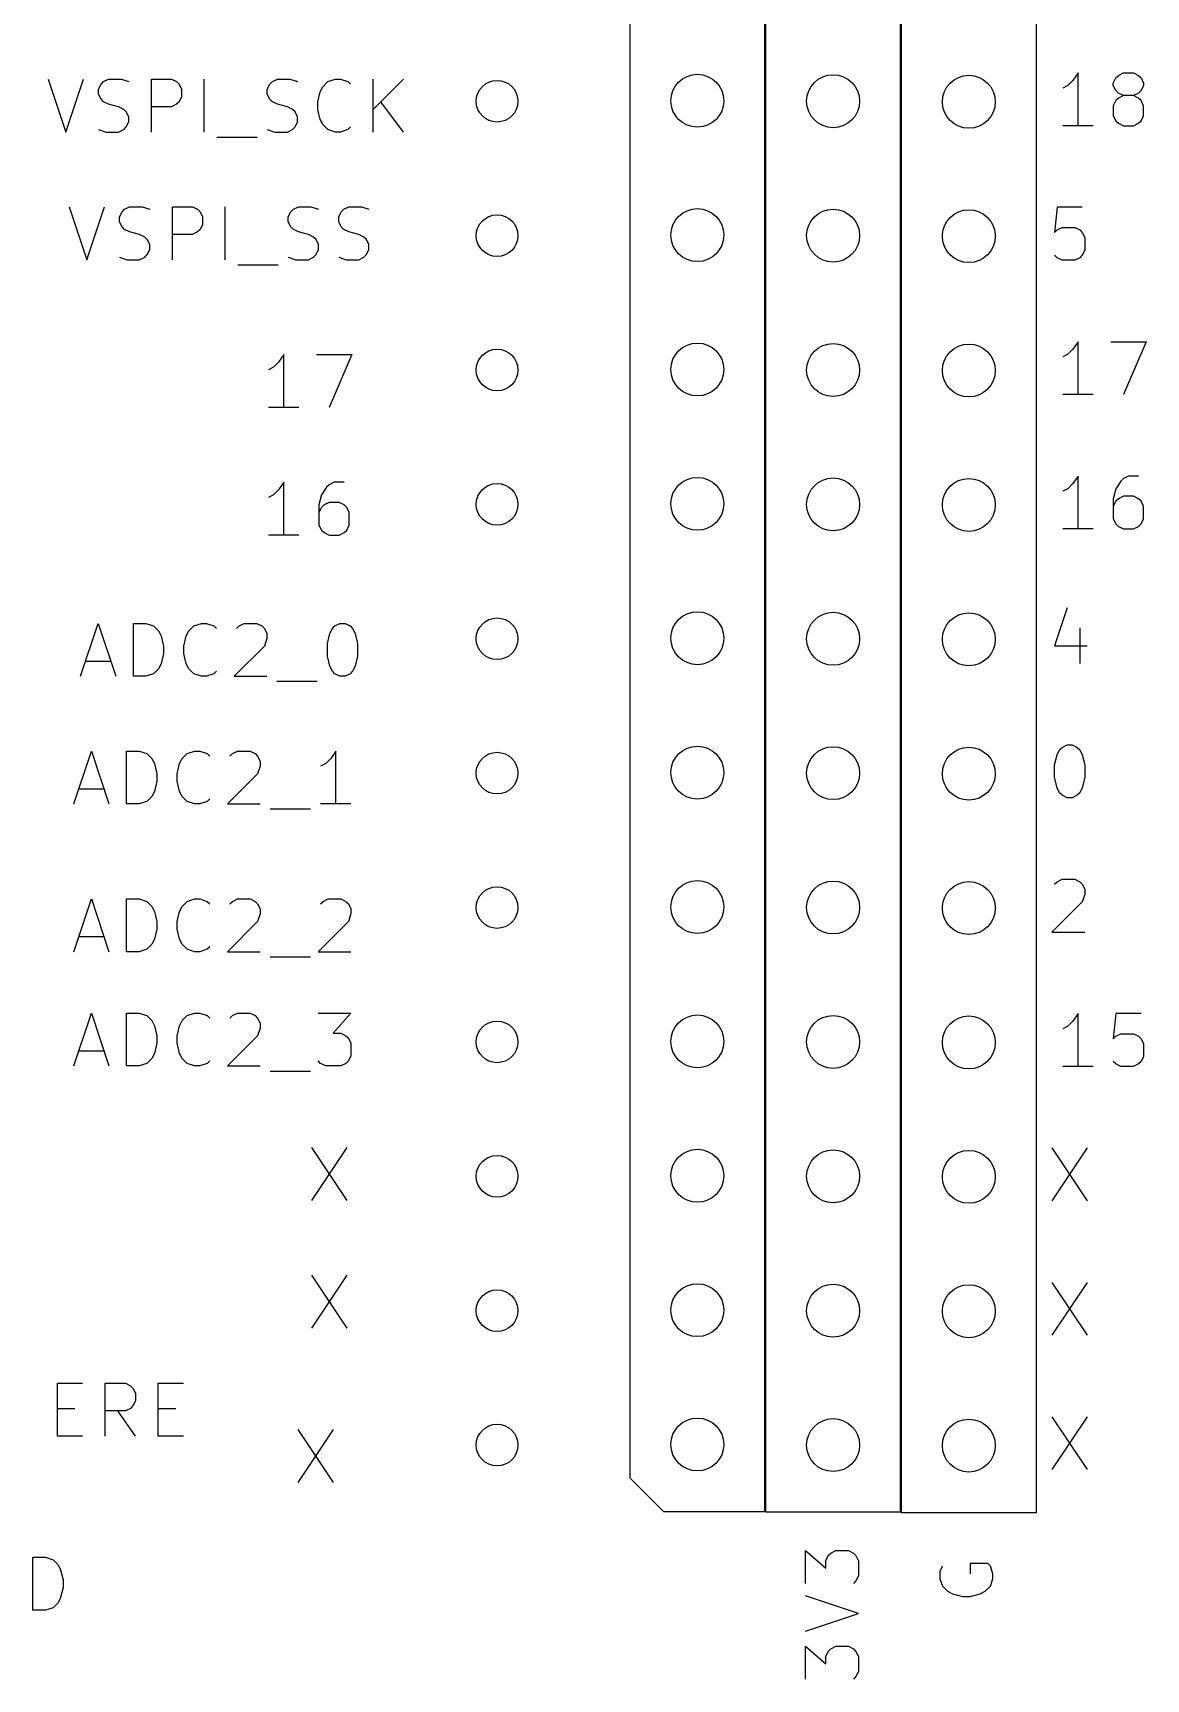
# Model space of a CAD drawing. Extents: x 1.9 to 50.4, y -61.6 to -0.4.
# Drawn here: x 29.3 to 50.34, y -61.56 to -30.45 of the extents above; entities that cross this region are included whole.
import ezdxf

# ---------------------------------------------------------------- set-up
doc = ezdxf.new("R2010")
doc.units = 0
doc.layers.add('BLACK', color=7, linetype='CONTINUOUS')
doc.layers.add('GRAY3', color=9, linetype='CONTINUOUS')

msp = doc.modelspace()

# ---------------------------------------------------------------- linework, layer by layer
at = {"layer": 'BLACK'}
for centre, radius in [((38.075, -31.74), 0.3937), ((41.86, -31.73), 0.5), ((44.425, -31.74), 0.5), ((46.99, -31.75), 0.5), ((38.075, -34.28), 0.3937), ((41.86, -34.27), 0.5), ((44.425, -34.28), 0.5), ((46.99, -34.29), 0.5), ((41.86, -36.81), 0.5), ((44.425, -36.82), 0.5), ((46.99, -36.83), 0.5), ((38.075, -36.82), 0.3937), ((41.86, -39.35), 0.5), ((44.425, -39.36), 0.5), ((46.99, -39.37), 0.5), ((38.075, -39.36), 0.3937), ((38.075, -41.9), 0.3937), ((41.86, -41.89), 0.5), ((44.425, -41.9), 0.5), ((46.99, -41.91), 0.5), ((38.075, -44.44), 0.3937), ((41.86, -44.43), 0.5), ((44.425, -44.44), 0.5), ((46.99, -44.45), 0.5), ((38.075, -46.98), 0.3937), ((41.86, -46.97), 0.5), ((44.425, -46.98), 0.5), ((46.99, -46.99), 0.5), ((38.075, -49.52), 0.3937), ((41.86, -49.51), 0.5), ((44.425, -49.52), 0.5), ((46.99, -49.53), 0.5), ((41.86, -52.05), 0.5), ((44.425, -52.06), 0.5), ((46.99, -52.07), 0.5), ((38.075, -52.06), 0.3937), ((41.86, -54.59), 0.5), ((44.425, -54.6), 0.5), ((46.99, -54.61), 0.5), ((38.075, -54.6), 0.3937), ((38.075, -57.14), 0.3937), ((41.86, -57.13), 0.5), ((44.425, -57.14), 0.5), ((46.99, -57.15), 0.5)]:
    msp.add_circle(centre, radius, dxfattribs=at)
at = {"layer": 'GRAY3', "linetype": 'CONTINUOUS'}
for p, q in [((40.59, -57.765), (40.59, -10.14)), ((43.13, -10.14), (43.13, -58.4)), ((43.155, -58.41), (43.155, -10.15)), ((45.72, -58.42), (45.72, -10.16)), ((45.695, -10.785), (45.695, -58.41)), ((48.26, -10.795), (48.26, -58.42)), ((29.590238, -31.321819), (29.923571, -32.321819)), ((29.923571, -32.321819), (30.256904, -31.321819)), ((30.542619, -31.512295), (30.590238, -31.417057)), ((30.590238, -31.417057), (30.637857, -31.369438)), ((30.637857, -31.369438), (30.733095, -31.321819)), ((30.733095, -31.321819), (30.97119, -31.321819)), ((30.97119, -31.321819), (31.114047, -31.369438)), ((31.542619, -32.321819), (31.542619, -31.321819)), ((31.542619, -31.321819), (31.923571, -31.321819)), ((31.923571, -31.321819), (32.018809, -31.369438)), ((32.018809, -31.369438), (32.066428, -31.417057)), ((32.066428, -31.417057), (32.114047, -31.512295)), ((32.542619, -32.321819), (32.542619, -31.321819)), ((33.733095, -31.512295), (33.780714, -31.417057)), ((33.780714, -31.417057), (33.828333, -31.369438)), ((33.828333, -31.369438), (33.923571, -31.321819)), ((33.923571, -31.321819), (34.161666, -31.321819)), ((34.161666, -31.321819), (34.304523, -31.369438)), ((34.780714, -31.464676), (34.875952, -31.369438)), ((34.875952, -31.369438), (35.018809, -31.321819)), ((35.018809, -31.321819), (35.114047, -31.321819)), ((35.114047, -31.321819), (35.256904, -31.369438)), ((35.256904, -31.369438), (35.304523, -31.417057)), ((35.733095, -32.321819), (35.733095, -31.321819)), ((36.304523, -31.321819), (35.733095, -31.893247)), ((48.958571, -31.347676), (48.863333, -31.442914)), ((49.053809, -31.204819), (48.958571, -31.347676)), ((49.053809, -32.204819), (49.053809, -31.204819)), ((49.720476, -31.395295), (49.768095, -31.300057)), ((49.720476, -31.442914), (49.720476, -31.395295)), ((49.768095, -31.300057), (49.815714, -31.252438)), ((49.815714, -31.252438), (49.910952, -31.204819)), ((49.910952, -31.204819), (50.101428, -31.204819)), ((50.101428, -31.204819), (50.196666, -31.252438)), ((50.196666, -31.252438), (50.244285, -31.300057)), ((50.244285, -31.300057), (50.291904, -31.395295)), ((50.291904, -31.395295), (50.291904, -31.442914)), ((30.542619, -31.607533), (30.542619, -31.512295)), ((30.590238, -31.702771), (30.542619, -31.607533)), ((30.637857, -31.75039), (30.590238, -31.702771)), ((32.114047, -31.655152), (32.066428, -31.75039)), ((32.114047, -31.512295), (32.114047, -31.655152)), ((33.733095, -31.607533), (33.733095, -31.512295)), ((33.780714, -31.702771), (33.733095, -31.607533)), ((33.828333, -31.75039), (33.780714, -31.702771)), ((34.685476, -31.75039), (34.733095, -31.559914)), ((34.733095, -31.559914), (34.780714, -31.464676)), ((48.863333, -31.442914), (48.768095, -31.490533)), ((49.768095, -31.538152), (49.720476, -31.442914)), ((49.768095, -31.728628), (49.720476, -31.823866)), ((49.815714, -31.585771), (49.768095, -31.538152)), ((49.815714, -31.681009), (49.768095, -31.728628)), ((49.910952, -31.63339), (49.815714, -31.585771)), ((49.910952, -31.63339), (49.815714, -31.681009)), ((50.101428, -31.63339), (49.910952, -31.63339)), ((50.196666, -31.585771), (50.101428, -31.63339)), ((50.196666, -31.681009), (50.101428, -31.63339)), ((50.244285, -31.538152), (50.196666, -31.585771)), ((50.244285, -31.728628), (50.196666, -31.681009)), ((50.291904, -31.442914), (50.244285, -31.538152)), ((50.291904, -31.823866), (50.244285, -31.728628)), ((30.733095, -31.798009), (30.637857, -31.75039)), ((30.923571, -31.845628), (30.733095, -31.798009)), ((31.018809, -31.893247), (30.923571, -31.845628)), ((31.066428, -31.940866), (31.018809, -31.893247)), ((31.114047, -32.036104), (31.066428, -31.940866)), ((31.114047, -32.131342), (31.114047, -32.036104)), ((31.923571, -31.845628), (31.542619, -31.845628)), ((32.018809, -31.798009), (31.923571, -31.845628)), ((32.066428, -31.75039), (32.018809, -31.798009)), ((33.923571, -31.798009), (33.828333, -31.75039)), ((34.114047, -31.845628), (33.923571, -31.798009)), ((34.209285, -31.893247), (34.114047, -31.845628)), ((34.256904, -31.940866), (34.209285, -31.893247)), ((34.304523, -32.036104), (34.256904, -31.940866)), ((34.304523, -32.131342), (34.304523, -32.036104)), ((34.685476, -31.893247), (34.685476, -31.75039)), ((34.733095, -32.083723), (34.685476, -31.893247)), ((36.304523, -32.321819), (35.875952, -31.75039)), ((49.720476, -31.823866), (49.720476, -32.014342)), ((49.720476, -32.014342), (49.768095, -32.10958)), ((50.244285, -32.10958), (50.291904, -32.014342)), ((50.291904, -32.014342), (50.291904, -31.823866)), ((30.542619, -32.2742), (30.685476, -32.321819)), ((30.685476, -32.321819), (30.923571, -32.321819)), ((30.923571, -32.321819), (31.018809, -32.2742)), ((31.018809, -32.2742), (31.066428, -32.22658)), ((31.066428, -32.22658), (31.114047, -32.131342)), ((33.733095, -32.2742), (33.875952, -32.321819)), ((33.875952, -32.321819), (34.114047, -32.321819)), ((34.114047, -32.321819), (34.209285, -32.2742)), ((34.209285, -32.2742), (34.256904, -32.22658)), ((34.256904, -32.22658), (34.304523, -32.131342)), ((34.780714, -32.178961), (34.733095, -32.083723)), ((34.875952, -32.2742), (34.780714, -32.178961)), ((35.018809, -32.321819), (34.875952, -32.2742)), ((35.114047, -32.321819), (35.018809, -32.321819)), ((35.256904, -32.2742), (35.114047, -32.321819)), ((35.304523, -32.22658), (35.256904, -32.2742)), ((49.339523, -32.204819), (48.768095, -32.204819)), ((49.768095, -32.10958), (49.815714, -32.1572)), ((49.815714, -32.1572), (49.910952, -32.204819)), ((49.910952, -32.204819), (50.101428, -32.204819)), ((50.101428, -32.204819), (50.196666, -32.1572)), ((50.196666, -32.1572), (50.244285, -32.10958)), ((32.780714, -32.417057), (33.542618, -32.417057)), ((29.987048, -33.734819), (30.320381, -34.734819)), ((30.320381, -34.734819), (30.653714, -33.734819)), ((30.939429, -33.925295), (30.987048, -33.830057)), ((30.987048, -33.830057), (31.034667, -33.782438)), ((31.034667, -33.782438), (31.129905, -33.734819)), ((31.129905, -33.734819), (31.368, -33.734819)), ((31.368, -33.734819), (31.510857, -33.782438)), ((31.939429, -34.734819), (31.939429, -33.734819)), ((31.939429, -33.734819), (32.320381, -33.734819)), ((32.320381, -33.734819), (32.415619, -33.782438)), ((32.415619, -33.782438), (32.463238, -33.830057)), ((32.463238, -33.830057), (32.510857, -33.925295)), ((32.939429, -34.734819), (32.939429, -33.734819)), ((34.129905, -33.925295), (34.177524, -33.830057)), ((34.177524, -33.830057), (34.225143, -33.782438)), ((34.225143, -33.782438), (34.320381, -33.734819)), ((34.320381, -33.734819), (34.558476, -33.734819)), ((34.558476, -33.734819), (34.701333, -33.782438)), ((35.082286, -33.925295), (35.129905, -33.830057)), ((35.129905, -33.830057), (35.177524, -33.782438)), ((35.177524, -33.782438), (35.272762, -33.734819)), ((35.272762, -33.734819), (35.510857, -33.734819)), ((35.510857, -33.734819), (35.653714, -33.782438)), ((48.656905, -33.744819), (48.609286, -34.221009)), ((49.133095, -33.744819), (48.656905, -33.744819)), ((30.939429, -34.020533), (30.939429, -33.925295)), ((30.987048, -34.115771), (30.939429, -34.020533)), ((31.034667, -34.16339), (30.987048, -34.115771)), ((31.129905, -34.211009), (31.034667, -34.16339)), ((31.320381, -34.258628), (31.129905, -34.211009)), ((32.415619, -34.211009), (32.320381, -34.258628)), ((32.463238, -34.16339), (32.415619, -34.211009)), ((32.510857, -34.068152), (32.463238, -34.16339)), ((32.510857, -33.925295), (32.510857, -34.068152)), ((34.129905, -34.020533), (34.129905, -33.925295)), ((34.177524, -34.115771), (34.129905, -34.020533)), ((34.225143, -34.16339), (34.177524, -34.115771)), ((34.320381, -34.211009), (34.225143, -34.16339)), ((34.510857, -34.258628), (34.320381, -34.211009)), ((35.082286, -34.020533), (35.082286, -33.925295)), ((35.129905, -34.115771), (35.082286, -34.020533)), ((35.177524, -34.16339), (35.129905, -34.115771)), ((35.272762, -34.211009), (35.177524, -34.16339)), ((35.463238, -34.258628), (35.272762, -34.211009)), ((48.609286, -34.221009), (48.656905, -34.17339)), ((48.656905, -34.17339), (48.752143, -34.125771)), ((48.752143, -34.125771), (48.990238, -34.125771)), ((48.990238, -34.125771), (49.085476, -34.17339)), ((49.085476, -34.17339), (49.133095, -34.221009)), ((49.133095, -34.221009), (49.180714, -34.316247)), ((31.415619, -34.306247), (31.320381, -34.258628)), ((31.463238, -34.353866), (31.415619, -34.306247)), ((31.510857, -34.449104), (31.463238, -34.353866)), ((31.510857, -34.544342), (31.510857, -34.449104)), ((32.320381, -34.258628), (31.939429, -34.258628)), ((34.606095, -34.306247), (34.510857, -34.258628)), ((34.653714, -34.353866), (34.606095, -34.306247)), ((34.701333, -34.449104), (34.653714, -34.353866)), ((34.701333, -34.544342), (34.701333, -34.449104)), ((35.558476, -34.306247), (35.463238, -34.258628)), ((35.606095, -34.353866), (35.558476, -34.306247)), ((35.653714, -34.449104), (35.606095, -34.353866)), ((35.653714, -34.544342), (35.653714, -34.449104)), ((49.180714, -34.316247), (49.180714, -34.554342)), ((30.939429, -34.6872), (31.082286, -34.734819)), ((31.082286, -34.734819), (31.320381, -34.734819)), ((31.320381, -34.734819), (31.415619, -34.6872)), ((31.415619, -34.6872), (31.463238, -34.63958)), ((31.463238, -34.63958), (31.510857, -34.544342)), ((33.177524, -34.830057), (33.939428, -34.830057)), ((34.129905, -34.6872), (34.272762, -34.734819)), ((34.272762, -34.734819), (34.510857, -34.734819)), ((34.510857, -34.734819), (34.606095, -34.6872)), ((34.606095, -34.6872), (34.653714, -34.63958)), ((34.653714, -34.63958), (34.701333, -34.544342)), ((35.082286, -34.6872), (35.225143, -34.734819)), ((35.225143, -34.734819), (35.463238, -34.734819)), ((35.463238, -34.734819), (35.558476, -34.6872)), ((35.558476, -34.6872), (35.606095, -34.63958)), ((35.606095, -34.63958), (35.653714, -34.544342)), ((48.656905, -34.6972), (48.609286, -34.64958)), ((48.752143, -34.744819), (48.656905, -34.6972)), ((48.990238, -34.744819), (48.752143, -34.744819)), ((49.085476, -34.6972), (48.990238, -34.744819)), ((49.133095, -34.64958), (49.085476, -34.6972)), ((49.180714, -34.554342), (49.133095, -34.64958)), ((49.053809, -36.284819), (48.958571, -36.427676)), ((49.053809, -37.284819), (49.053809, -36.284819)), ((49.672857, -36.284819), (50.339523, -36.284819)), ((50.339523, -36.284819), (49.910952, -37.284819)), ((33.947571, -36.671676), (33.852333, -36.766914)), ((34.042809, -36.528819), (33.947571, -36.671676)), ((34.042809, -37.528819), (34.042809, -36.528819)), ((34.661857, -36.528819), (35.328523, -36.528819)), ((35.328523, -36.528819), (34.899952, -37.528819)), ((48.863333, -36.522914), (48.768095, -36.570533)), ((48.958571, -36.427676), (48.863333, -36.522914)), ((33.852333, -36.766914), (33.757095, -36.814533)), ((49.339523, -37.284819), (48.768095, -37.284819)), ((34.328523, -37.528819), (33.757095, -37.528819)), ((49.053809, -38.824819), (48.958571, -38.967676)), ((49.053809, -39.824819), (49.053809, -38.824819)), ((49.910952, -38.872438), (49.863333, -38.920057)), ((50.00619, -38.824819), (49.910952, -38.872438)), ((50.196666, -38.824819), (50.00619, -38.824819)), ((33.852333, -39.179914), (33.757095, -39.227533)), ((33.947571, -39.084676), (33.852333, -39.179914)), ((34.042809, -38.941819), (33.947571, -39.084676)), ((34.042809, -39.941819), (34.042809, -38.941819)), ((34.757095, -39.179914), (34.709476, -39.37039)), ((34.852333, -39.037057), (34.757095, -39.179914)), ((34.899952, -38.989438), (34.852333, -39.037057)), ((34.99519, -38.941819), (34.899952, -38.989438)), ((35.185666, -38.941819), (34.99519, -38.941819)), ((48.863333, -39.062914), (48.768095, -39.110533)), ((48.958571, -38.967676), (48.863333, -39.062914)), ((49.768095, -39.062914), (49.720476, -39.25339)), ((49.863333, -38.920057), (49.768095, -39.062914)), ((34.709476, -39.37039), (34.709476, -39.751342)), ((34.757095, -39.418009), (34.709476, -39.513247)), ((34.804714, -39.37039), (34.757095, -39.418009)), ((34.899952, -39.322771), (34.804714, -39.37039)), ((35.090428, -39.322771), (34.899952, -39.322771)), ((35.185666, -39.37039), (35.090428, -39.322771)), ((35.233285, -39.418009), (35.185666, -39.37039)), ((35.280904, -39.513247), (35.233285, -39.418009)), ((35.280904, -39.751342), (35.280904, -39.513247)), ((49.720476, -39.25339), (49.720476, -39.634342)), ((49.768095, -39.301009), (49.720476, -39.396247)), ((49.815714, -39.25339), (49.768095, -39.301009)), ((49.910952, -39.205771), (49.815714, -39.25339)), ((50.101428, -39.205771), (49.910952, -39.205771)), ((50.196666, -39.25339), (50.101428, -39.205771)), ((50.244285, -39.301009), (50.196666, -39.25339)), ((50.291904, -39.396247), (50.244285, -39.301009)), ((50.291904, -39.634342), (50.291904, -39.396247)), ((34.709476, -39.751342), (34.757095, -39.84658)), ((35.233285, -39.84658), (35.280904, -39.751342)), ((49.339523, -39.824819), (48.768095, -39.824819)), ((49.720476, -39.634342), (49.768095, -39.72958)), ((49.768095, -39.72958), (49.815714, -39.7772)), ((49.815714, -39.7772), (49.910952, -39.824819)), ((49.910952, -39.824819), (50.101428, -39.824819)), ((50.101428, -39.824819), (50.196666, -39.7772)), ((50.196666, -39.7772), (50.244285, -39.72958)), ((50.244285, -39.72958), (50.291904, -39.634342)), ((34.328523, -39.941819), (33.757095, -39.941819)), ((34.757095, -39.84658), (34.804714, -39.8942)), ((34.804714, -39.8942), (34.899952, -39.941819)), ((34.899952, -39.941819), (35.090428, -39.941819)), ((35.090428, -39.941819), (35.185666, -39.8942)), ((35.185666, -39.8942), (35.233285, -39.84658)), ((48.847381, -41.3172), (48.609286, -42.031485)), ((30.201333, -42.608819), (30.534666, -41.608819)), ((30.534666, -41.608819), (30.867999, -42.608819)), ((31.201333, -42.608819), (31.201333, -41.608819)), ((31.201333, -41.608819), (31.439428, -41.608819)), ((31.439428, -41.608819), (31.582285, -41.656438)), ((31.582285, -41.656438), (31.677523, -41.751676)), ((32.248952, -41.751676), (32.34419, -41.656438)), ((32.34419, -41.656438), (32.487047, -41.608819)), ((32.487047, -41.608819), (32.582285, -41.608819)), ((32.582285, -41.608819), (32.725142, -41.656438)), ((32.725142, -41.656438), (32.772761, -41.704057)), ((33.153714, -41.704057), (33.201333, -41.656438)), ((33.201333, -41.656438), (33.296571, -41.608819)), ((33.296571, -41.608819), (33.534666, -41.608819)), ((33.534666, -41.608819), (33.629904, -41.656438)), ((33.629904, -41.656438), (33.677523, -41.704057)), ((34.963238, -41.704057), (35.010857, -41.656438)), ((35.010857, -41.656438), (35.106095, -41.608819)), ((35.106095, -41.608819), (35.201333, -41.608819)), ((35.201333, -41.608819), (35.296571, -41.656438)), ((35.296571, -41.656438), (35.34419, -41.704057)), ((31.677523, -41.751676), (31.725142, -41.846914)), ((31.725142, -41.846914), (31.772761, -42.03739)), ((32.153714, -42.03739), (32.201333, -41.846914)), ((32.201333, -41.846914), (32.248952, -41.751676)), ((33.677523, -41.704057), (33.725142, -41.799295)), ((33.725142, -41.894533), (33.677523, -42.03739)), ((33.725142, -41.799295), (33.725142, -41.894533)), ((34.868, -41.989771), (34.915619, -41.799295)), ((34.868, -42.227866), (34.868, -41.989771)), ((34.915619, -41.799295), (34.963238, -41.704057)), ((35.34419, -41.704057), (35.391809, -41.799295)), ((35.391809, -41.799295), (35.439428, -41.989771)), ((35.439428, -41.989771), (35.439428, -42.227866)), ((49.085476, -41.698152), (49.085476, -42.364819)), ((31.772761, -42.180247), (31.725142, -42.370723)), ((31.772761, -42.03739), (31.772761, -42.180247)), ((32.153714, -42.180247), (32.153714, -42.03739)), ((32.201333, -42.370723), (32.153714, -42.180247)), ((33.677523, -42.03739), (33.106095, -42.608819)), ((34.915619, -42.418342), (34.868, -42.227866)), ((35.439428, -42.227866), (35.391809, -42.418342)), ((48.609286, -42.031485), (49.228333, -42.031485)), ((30.296571, -42.323104), (30.772761, -42.323104)), ((31.439428, -42.608819), (31.201333, -42.608819)), ((31.582285, -42.5612), (31.439428, -42.608819)), ((31.677523, -42.465961), (31.582285, -42.5612)), ((31.725142, -42.370723), (31.677523, -42.465961)), ((32.248952, -42.465961), (32.201333, -42.370723)), ((32.34419, -42.5612), (32.248952, -42.465961)), ((32.487047, -42.608819), (32.34419, -42.5612)), ((32.582285, -42.608819), (32.487047, -42.608819)), ((32.725142, -42.5612), (32.582285, -42.608819)), ((32.772761, -42.51358), (32.725142, -42.5612)), ((33.106095, -42.608819), (33.725142, -42.608819)), ((34.963238, -42.51358), (34.915619, -42.418342)), ((35.010857, -42.5612), (34.963238, -42.51358)), ((35.106095, -42.608819), (35.010857, -42.5612)), ((35.201333, -42.608819), (35.106095, -42.608819)), ((35.296571, -42.5612), (35.201333, -42.608819)), ((35.34419, -42.51358), (35.296571, -42.5612)), ((35.391809, -42.418342), (35.34419, -42.51358)), ((33.915619, -42.704057), (34.677523, -42.704057)), ((30.074333, -45.021819), (30.407666, -44.021819)), ((30.407666, -44.021819), (30.740999, -45.021819)), ((31.074333, -45.021819), (31.074333, -44.021819)), ((31.074333, -44.021819), (31.312428, -44.021819)), ((31.312428, -44.021819), (31.455285, -44.069438)), ((31.455285, -44.069438), (31.550523, -44.164676)), ((31.550523, -44.164676), (31.598142, -44.259914)), ((32.074333, -44.259914), (32.121952, -44.164676)), ((32.121952, -44.164676), (32.21719, -44.069438)), ((32.21719, -44.069438), (32.360047, -44.021819)), ((32.360047, -44.021819), (32.455285, -44.021819)), ((32.455285, -44.021819), (32.598142, -44.069438)), ((32.598142, -44.069438), (32.645761, -44.117057)), ((33.026714, -44.117057), (33.074333, -44.069438)), ((33.074333, -44.069438), (33.169571, -44.021819)), ((33.169571, -44.021819), (33.407666, -44.021819)), ((33.407666, -44.021819), (33.502904, -44.069438)), ((33.502904, -44.069438), (33.550523, -44.117057)), ((33.550523, -44.117057), (33.598142, -44.212295)), ((34.931476, -44.164676), (34.836238, -44.259914)), ((35.026714, -44.021819), (34.931476, -44.164676)), ((35.026714, -45.021819), (35.026714, -44.021819)), ((48.609286, -44.285771), (48.656905, -44.095295)), ((48.656905, -44.095295), (48.704524, -44.000057)), ((48.704524, -44.000057), (48.752143, -43.952438)), ((48.752143, -43.952438), (48.847381, -43.904819)), ((48.847381, -43.904819), (48.942619, -43.904819)), ((48.942619, -43.904819), (49.037857, -43.952438)), ((49.037857, -43.952438), (49.085476, -44.000057)), ((49.085476, -44.000057), (49.133095, -44.095295)), ((49.133095, -44.095295), (49.180714, -44.285771)), ((31.598142, -44.259914), (31.645761, -44.45039)), ((31.645761, -44.45039), (31.645761, -44.593247)), ((32.026714, -44.45039), (32.074333, -44.259914)), ((32.026714, -44.593247), (32.026714, -44.45039)), ((33.550523, -44.45039), (32.979095, -45.021819)), ((33.598142, -44.307533), (33.550523, -44.45039)), ((33.598142, -44.212295), (33.598142, -44.307533)), ((34.836238, -44.259914), (34.741, -44.307533)), ((48.609286, -44.523866), (48.609286, -44.285771)), ((49.180714, -44.285771), (49.180714, -44.523866)), ((30.169571, -44.736104), (30.645761, -44.736104)), ((31.598142, -44.783723), (31.550523, -44.878961)), ((31.645761, -44.593247), (31.598142, -44.783723)), ((32.074333, -44.783723), (32.026714, -44.593247)), ((32.121952, -44.878961), (32.074333, -44.783723)), ((48.656905, -44.714342), (48.609286, -44.523866)), ((48.704524, -44.80958), (48.656905, -44.714342)), ((49.133095, -44.714342), (49.085476, -44.80958)), ((49.180714, -44.523866), (49.133095, -44.714342)), ((31.312428, -45.021819), (31.074333, -45.021819)), ((31.455285, -44.9742), (31.312428, -45.021819)), ((31.550523, -44.878961), (31.455285, -44.9742)), ((32.21719, -44.9742), (32.121952, -44.878961)), ((32.360047, -45.021819), (32.21719, -44.9742)), ((32.455285, -45.021819), (32.360047, -45.021819)), ((32.598142, -44.9742), (32.455285, -45.021819)), ((32.645761, -44.92658), (32.598142, -44.9742)), ((32.979095, -45.021819), (33.598142, -45.021819)), ((35.312428, -45.021819), (34.741, -45.021819)), ((48.752143, -44.8572), (48.704524, -44.80958)), ((48.847381, -44.904819), (48.752143, -44.8572)), ((48.942619, -44.904819), (48.847381, -44.904819)), ((49.037857, -44.8572), (48.942619, -44.904819)), ((49.085476, -44.80958), (49.037857, -44.8572)), ((33.788619, -45.117057), (34.550523, -45.117057)), ((48.609286, -46.540057), (48.656905, -46.492438)), ((48.656905, -46.492438), (48.752143, -46.444819)), ((48.752143, -46.444819), (48.990238, -46.444819)), ((48.990238, -46.444819), (49.085476, -46.492438)), ((49.085476, -46.492438), (49.133095, -46.540057)), ((49.133095, -46.540057), (49.180714, -46.635295)), ((49.180714, -46.635295), (49.180714, -46.730533)), ((30.074333, -47.815819), (30.407666, -46.815819)), ((30.407666, -46.815819), (30.740999, -47.815819)), ((31.074333, -47.815819), (31.074333, -46.815819)), ((31.074333, -46.815819), (31.312428, -46.815819)), ((31.312428, -46.815819), (31.455285, -46.863438)), ((31.455285, -46.863438), (31.550523, -46.958676)), ((31.550523, -46.958676), (31.598142, -47.053914)), ((32.074333, -47.053914), (32.121952, -46.958676)), ((32.121952, -46.958676), (32.21719, -46.863438)), ((32.21719, -46.863438), (32.360047, -46.815819)), ((32.360047, -46.815819), (32.455285, -46.815819)), ((32.455285, -46.815819), (32.598142, -46.863438)), ((32.598142, -46.863438), (32.645761, -46.911057)), ((33.026714, -46.911057), (33.074333, -46.863438)), ((33.074333, -46.863438), (33.169571, -46.815819)), ((33.169571, -46.815819), (33.407666, -46.815819)), ((33.407666, -46.815819), (33.502904, -46.863438)), ((33.502904, -46.863438), (33.550523, -46.911057)), ((33.550523, -46.911057), (33.598142, -47.006295)), ((34.741, -46.911057), (34.788619, -46.863438)), ((34.788619, -46.863438), (34.883857, -46.815819)), ((34.883857, -46.815819), (35.121952, -46.815819)), ((35.121952, -46.815819), (35.21719, -46.863438)), ((35.21719, -46.863438), (35.264809, -46.911057)), ((35.264809, -46.911057), (35.312428, -47.006295)), ((49.133095, -46.87339), (48.561667, -47.444819)), ((49.180714, -46.730533), (49.133095, -46.87339)), ((31.598142, -47.053914), (31.645761, -47.24439)), ((31.645761, -47.24439), (31.645761, -47.387247)), ((32.026714, -47.24439), (32.074333, -47.053914)), ((32.026714, -47.387247), (32.026714, -47.24439)), ((33.550523, -47.24439), (32.979095, -47.815819)), ((33.598142, -47.101533), (33.550523, -47.24439)), ((33.598142, -47.006295), (33.598142, -47.101533)), ((35.264809, -47.24439), (34.693381, -47.815819)), ((35.312428, -47.101533), (35.264809, -47.24439)), ((35.312428, -47.006295), (35.312428, -47.101533)), ((30.169571, -47.530104), (30.645761, -47.530104)), ((31.598142, -47.577723), (31.550523, -47.672961)), ((31.645761, -47.387247), (31.598142, -47.577723)), ((32.074333, -47.577723), (32.026714, -47.387247)), ((32.121952, -47.672961), (32.074333, -47.577723)), ((48.561667, -47.444819), (49.180714, -47.444819)), ((31.312428, -47.815819), (31.074333, -47.815819)), ((31.455285, -47.7682), (31.312428, -47.815819)), ((31.550523, -47.672961), (31.455285, -47.7682)), ((32.21719, -47.7682), (32.121952, -47.672961)), ((32.360047, -47.815819), (32.21719, -47.7682)), ((32.455285, -47.815819), (32.360047, -47.815819)), ((32.598142, -47.7682), (32.455285, -47.815819)), ((32.645761, -47.72058), (32.598142, -47.7682)), ((32.979095, -47.815819), (33.598142, -47.815819)), ((33.788619, -47.911057), (34.550523, -47.911057)), ((34.693381, -47.815819), (35.312428, -47.815819)), ((30.074333, -49.974819), (30.407666, -48.974819)), ((30.407666, -48.974819), (30.740999, -49.974819)), ((31.074333, -49.974819), (31.074333, -48.974819)), ((31.074333, -48.974819), (31.312428, -48.974819)), ((31.312428, -48.974819), (31.455285, -49.022438)), ((31.455285, -49.022438), (31.550523, -49.117676)), ((31.550523, -49.117676), (31.598142, -49.212914)), ((32.074333, -49.212914), (32.121952, -49.117676)), ((32.121952, -49.117676), (32.21719, -49.022438)), ((32.21719, -49.022438), (32.360047, -48.974819)), ((32.360047, -48.974819), (32.455285, -48.974819)), ((32.455285, -48.974819), (32.598142, -49.022438)), ((32.598142, -49.022438), (32.645761, -49.070057)), ((33.026714, -49.070057), (33.074333, -49.022438)), ((33.074333, -49.022438), (33.169571, -48.974819)), ((33.169571, -48.974819), (33.407666, -48.974819)), ((33.407666, -48.974819), (33.502904, -49.022438)), ((33.502904, -49.022438), (33.550523, -49.070057)), ((33.550523, -49.070057), (33.598142, -49.165295)), ((34.693381, -48.974819), (35.312428, -48.974819)), ((35.312428, -48.974819), (34.979095, -49.355771)), ((48.958571, -49.127676), (48.863333, -49.222914)), ((49.053809, -48.984819), (48.958571, -49.127676)), ((49.053809, -49.984819), (49.053809, -48.984819)), ((49.768095, -48.984819), (49.720476, -49.461009)), ((50.244285, -48.984819), (49.768095, -48.984819)), ((31.598142, -49.212914), (31.645761, -49.40339)), ((31.645761, -49.40339), (31.645761, -49.546247)), ((32.026714, -49.40339), (32.074333, -49.212914)), ((32.026714, -49.546247), (32.026714, -49.40339)), ((33.550523, -49.40339), (32.979095, -49.974819)), ((33.598142, -49.260533), (33.550523, -49.40339)), ((33.598142, -49.165295), (33.598142, -49.260533)), ((34.979095, -49.355771), (35.121952, -49.355771)), ((35.121952, -49.355771), (35.21719, -49.40339)), ((35.21719, -49.40339), (35.264809, -49.451009)), ((35.264809, -49.451009), (35.312428, -49.546247)), ((48.863333, -49.222914), (48.768095, -49.270533)), ((49.720476, -49.461009), (49.768095, -49.41339)), ((49.768095, -49.41339), (49.863333, -49.365771)), ((49.863333, -49.365771), (50.101428, -49.365771)), ((50.101428, -49.365771), (50.196666, -49.41339)), ((50.196666, -49.41339), (50.244285, -49.461009)), ((50.244285, -49.461009), (50.291904, -49.556247)), ((30.169571, -49.689104), (30.645761, -49.689104)), ((31.598142, -49.736723), (31.550523, -49.831961)), ((31.645761, -49.546247), (31.598142, -49.736723)), ((32.074333, -49.736723), (32.026714, -49.546247)), ((32.121952, -49.831961), (32.074333, -49.736723)), ((35.312428, -49.546247), (35.312428, -49.784342)), ((50.291904, -49.556247), (50.291904, -49.794342)), ((31.312428, -49.974819), (31.074333, -49.974819)), ((31.455285, -49.9272), (31.312428, -49.974819)), ((31.550523, -49.831961), (31.455285, -49.9272)), ((32.21719, -49.9272), (32.121952, -49.831961)), ((32.360047, -49.974819), (32.21719, -49.9272)), ((32.455285, -49.974819), (32.360047, -49.974819)), ((32.598142, -49.9272), (32.455285, -49.974819)), ((32.645761, -49.87958), (32.598142, -49.9272)), ((32.979095, -49.974819), (33.598142, -49.974819)), ((33.788619, -50.070057), (34.550523, -50.070057)), ((34.741, -49.9272), (34.693381, -49.87958)), ((34.836238, -49.974819), (34.741, -49.9272)), ((35.121952, -49.974819), (34.836238, -49.974819)), ((35.21719, -49.9272), (35.121952, -49.974819)), ((35.264809, -49.87958), (35.21719, -49.9272)), ((35.312428, -49.784342), (35.264809, -49.87958)), ((49.339523, -49.984819), (48.768095, -49.984819)), ((49.768095, -49.9372), (49.720476, -49.88958)), ((49.863333, -49.984819), (49.768095, -49.9372)), ((50.101428, -49.984819), (49.863333, -49.984819)), ((50.196666, -49.9372), (50.101428, -49.984819)), ((50.244285, -49.88958), (50.196666, -49.9372)), ((50.291904, -49.794342), (50.244285, -49.88958)), ((34.566667, -51.514819), (35.233333, -52.514819)), ((35.233333, -51.514819), (34.566667, -52.514819)), ((48.561667, -51.524819), (49.228333, -52.524819)), ((49.228333, -51.524819), (48.561667, -52.524819)), ((34.566667, -53.927819), (35.233333, -54.927819)), ((35.233333, -53.927819), (34.566667, -54.927819)), ((48.561667, -54.064819), (49.228333, -55.064819)), ((49.228333, -54.064819), (48.561667, -55.064819)), ((29.765238, -56.969819), (29.765238, -55.969819)), ((29.765238, -55.969819), (30.241428, -55.969819)), ((30.67, -56.969819), (30.67, -55.969819)), ((30.67, -55.969819), (31.050952, -55.969819)), ((31.050952, -55.969819), (31.14619, -56.017438)), ((31.67, -56.969819), (31.67, -55.969819)), ((31.67, -55.969819), (32.14619, -55.969819)), ((31.14619, -56.017438), (31.193809, -56.065057)), ((31.193809, -56.065057), (31.241428, -56.160295)), ((31.241428, -56.303152), (31.193809, -56.39839)), ((31.241428, -56.160295), (31.241428, -56.303152)), ((29.765238, -56.446009), (30.098571, -56.446009)), ((31.050952, -56.493628), (30.67, -56.493628)), ((31.241428, -56.969819), (30.908095, -56.493628)), ((31.14619, -56.446009), (31.050952, -56.493628)), ((31.193809, -56.39839), (31.14619, -56.446009)), ((31.67, -56.446009), (32.003333, -56.446009)), ((48.561667, -56.604819), (49.228333, -57.604819)), ((49.228333, -56.604819), (48.561667, -57.604819)), ((34.312667, -56.848819), (34.979333, -57.848819)), ((34.979333, -56.848819), (34.312667, -57.848819)), ((30.241428, -56.969819), (29.765238, -56.969819)), ((32.14619, -56.969819), (31.67, -56.969819)), ((41.225, -58.4), (40.59, -57.765)), ((43.13, -58.4), (41.225, -58.4)), ((45.695, -58.41), (43.155, -58.41)), ((48.26, -58.42), (45.72, -58.42)), ((29.303738, -60.261819), (29.303738, -59.261819)), ((29.303738, -59.261819), (29.541833, -59.261819)), ((29.541833, -59.261819), (29.68469, -59.309438)), ((29.68469, -59.309438), (29.779928, -59.404676)), ((29.779928, -59.404676), (29.827547, -59.499914)), ((43.904819, -59.75357), (43.904819, -59.134523)), ((43.904819, -59.134523), (44.285771, -59.467856)), ((44.285771, -59.324999), (44.33339, -59.229761)), ((44.285771, -59.467856), (44.285771, -59.324999)), ((44.33339, -59.229761), (44.381009, -59.182142)), ((44.381009, -59.182142), (44.476247, -59.134523)), ((44.476247, -59.134523), (44.714342, -59.134523)), ((44.714342, -59.134523), (44.80958, -59.182142)), ((44.80958, -59.182142), (44.8572, -59.229761)), ((44.8572, -59.229761), (44.904819, -59.324999)), ((44.904819, -59.324999), (44.904819, -59.610713)), ((46.492438, -59.428095), (46.444819, -59.523333)), ((47.34958, -59.380476), (47.016247, -59.380476)), ((47.016247, -59.380476), (47.016247, -59.570952)), ((47.3972, -59.428095), (47.34958, -59.380476)), ((47.444819, -59.570952), (47.3972, -59.428095)), ((29.827547, -59.499914), (29.875166, -59.69039)), ((29.875166, -59.69039), (29.875166, -59.833247)), ((44.8572, -59.705951), (44.80958, -59.75357)), ((44.904819, -59.610713), (44.8572, -59.705951)), ((46.444819, -59.523333), (46.444819, -59.66619)), ((46.444819, -59.66619), (46.492438, -59.809047)), ((47.3972, -59.809047), (47.444819, -59.66619)), ((47.444819, -59.66619), (47.444819, -59.570952)), ((29.827547, -60.023723), (29.779928, -60.118961)), ((29.875166, -59.833247), (29.827547, -60.023723)), ((44.904819, -60.324999), (43.904819, -59.991666)), ((46.492438, -59.809047), (46.587676, -59.904285)), ((46.587676, -59.904285), (46.682914, -59.951904)), ((46.682914, -59.951904), (46.87339, -59.999523)), ((46.87339, -59.999523), (47.016247, -59.999523)), ((47.016247, -59.999523), (47.206723, -59.951904)), ((47.206723, -59.951904), (47.301961, -59.904285)), ((47.301961, -59.904285), (47.3972, -59.809047)), ((29.541833, -60.261819), (29.303738, -60.261819)), ((29.68469, -60.2142), (29.541833, -60.261819)), ((29.779928, -60.118961), (29.68469, -60.2142)), ((43.904819, -60.658332), (44.904819, -60.324999)), ((43.904819, -61.563094), (43.904819, -60.944047)), ((43.904819, -60.944047), (44.285771, -61.27738)), ((44.381009, -60.991666), (44.476247, -60.944047)), ((44.476247, -60.944047), (44.714342, -60.944047)), ((44.714342, -60.944047), (44.80958, -60.991666)), ((44.285771, -61.134523), (44.33339, -61.039285)), ((44.285771, -61.27738), (44.285771, -61.134523)), ((44.33339, -61.039285), (44.381009, -60.991666)), ((44.80958, -60.991666), (44.8572, -61.039285)), ((44.8572, -61.039285), (44.904819, -61.134523)), ((44.904819, -61.134523), (44.904819, -61.420237)), ((44.8572, -61.515475), (44.80958, -61.563094)), ((44.904819, -61.420237), (44.8572, -61.515475))]:
    msp.add_line(p, q, dxfattribs=at)

doc.saveas('drawing.dxf')
